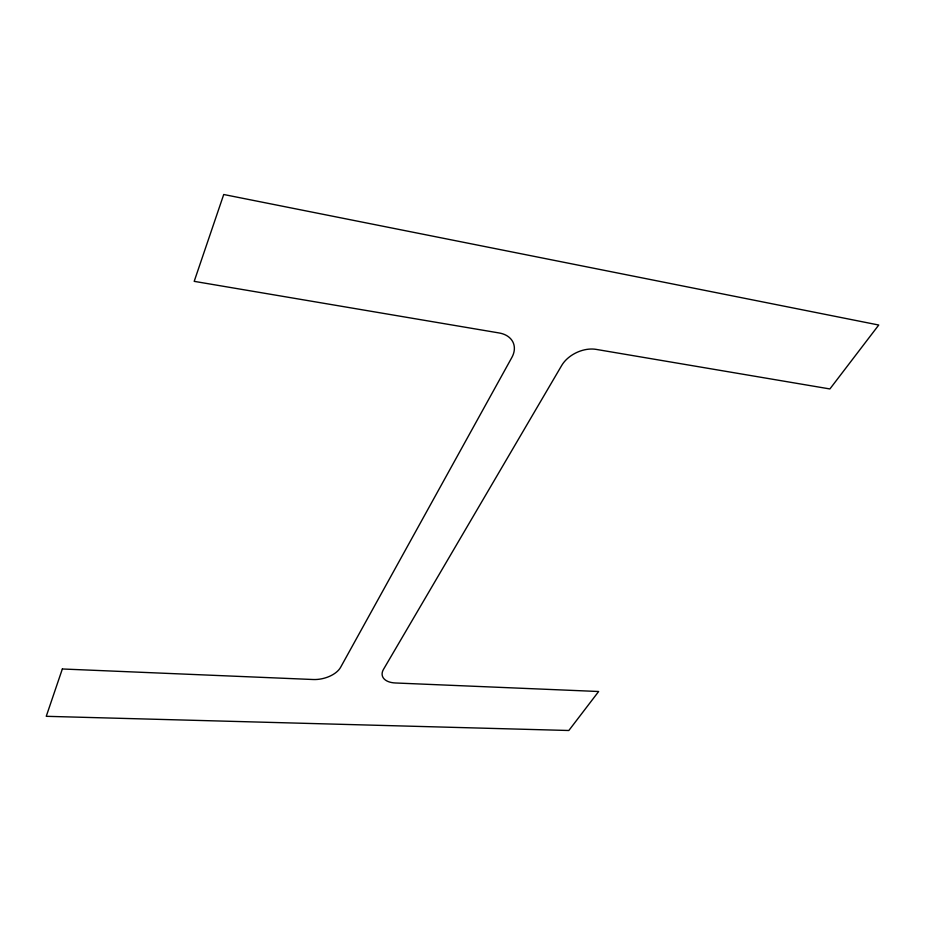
<?xml version="1.0" encoding="UTF-8"?>
<svg xmlns="http://www.w3.org/2000/svg" width="925" height="925" viewBox="0 0 925 925"><rect width="100%" height="100%" fill="white"/><g stroke="black" fill="none" stroke-linecap="round" stroke-linejoin="round"><path stroke-width="1.39" d="M62.345 668.983L46.25 716.308L568.84 730.496L598.648 691.507L395.38 682.974A21.437 11.979 -15.7 0 1 383.517 669.318L561.683 365.491A26.617 18.003 -25.2 0 1 596.139 349.384L829.898 388.951L878.75 325.033L223.723 194.504L194.192 281.35L499.142 332.965A27.38 19.437 -22.3 0 1 511.86 357.455L340.608 667.318A22.154 12.626 -13.5 0 1 313.159 679.517L62.345 668.983"/></g></svg>
